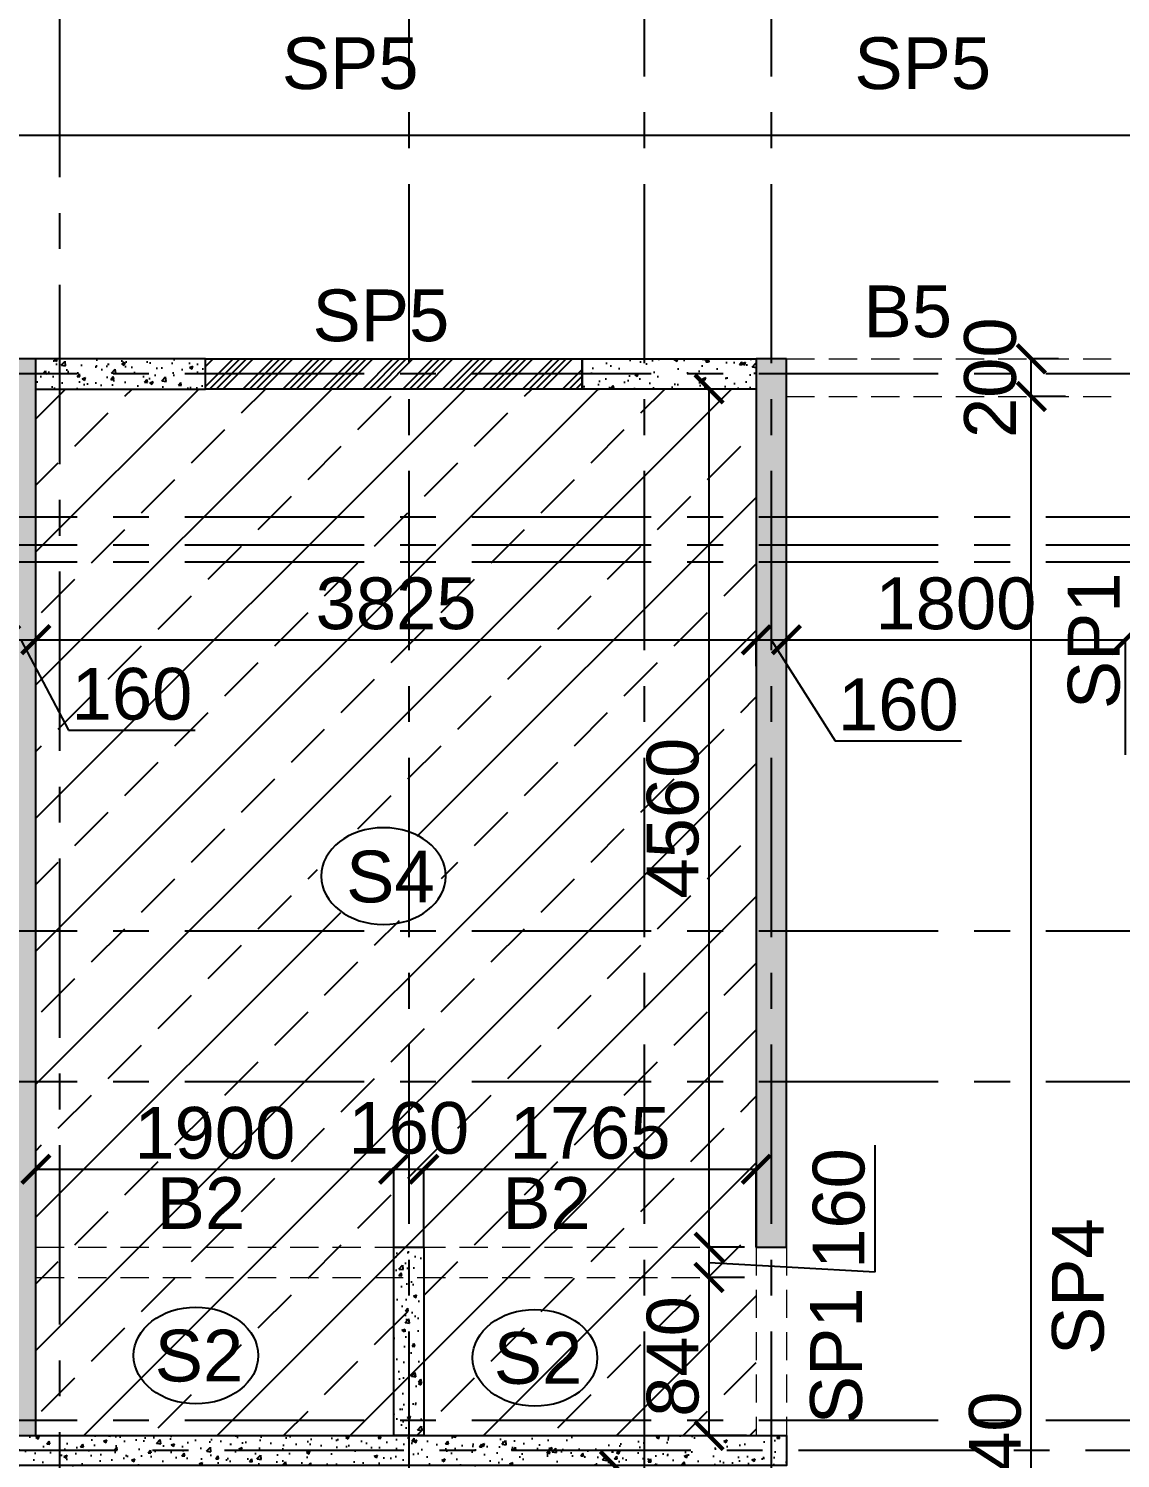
# Model space of a CAD drawing. Header units: inches. Extents: x -1898 to 127651, y -195120 to -109120.
# Drawn here: x 28714 to 34511, y -130792 to -123195 of the extents above; entities that cross this region are included whole.
import ezdxf

# ---------------------------------------------------------------- set-up
doc = ezdxf.new("R2010")
doc.units = ezdxf.units.IN
doc.header["$MEASUREMENT"] = 0
doc.linetypes.add('CENTER', pattern=[50.8, 31.75, -6.35, 6.35, -6.35])
doc.linetypes.add('Hidden', pattern=[3, 2, -1])
for name, color, linetype in [('160 R.C. WALL HAT', 8, 'Continuous'), ('160 R.C.WALL', 6, 'Continuous'), ('BEAM TEXT', 4, 'Continuous'), ('DIM', 251, 'Continuous'), ('GRID', 8, 'CENTER'), ('NON S.WALL HATCH', 8, 'Continuous'), ('NON STRUC R.C.WALL', 6, 'Continuous'), ('NON.STRUC.R.C.WALLS', 1, 'Continuous'), ('SPANRAL BEAM', 3, 'Continuous'), ('SUNKEN', 8, 'Continuous')]:
    doc.layers.add(name, color=color, linetype=linetype)
for name, color, linetype, lineweight in [('BEAMS', 3, 'Continuous', 0), ('SLAB CIR', 1, 'Continuous', 25), ('SLAB TXT', 3, 'Continuous', 0)]:
    doc.layers.add(name, color=color, linetype=linetype, lineweight=lineweight)
doc.styles.add('T200', font='sanss___.ttf', dxfattribs={"height": 275})
doc.styles.add('T300', font='sanss___.ttf', dxfattribs={"height": 350})
doc.dimstyles.new('T 200', dxfattribs={"dimtxt": 275, "dimasz": 150, "dimexe": 1, "dimexo": 0, "dimgap": 50, "dimtad": 1, "dimdec": 0, "dimrnd": 5, "dimdsep": 46, "dimtxsty": 'T200', "dimblk": 'ARCHTICK', "dimcen": 2.5, "dimdle": 1, "dimclrd": 5, "dimclre": 253, "dimclrt": 1, "dimadec": 0, "dimazin": 0, "dimtfac": 1, "dimtdec": 0, "dimtmove": 2, "dimatfit": 3, "dimfxl": 0, "dimarcsym": 0})
pattern_1 = [(50, (2194641.52, 110645.64), (179.315046, -15.688034), [18.75, -206.25]), (355, (2194641.52, 110645.64), (-34.687833, 188.048033), [15, -165]), (100.4514445, (2194656.47, 110644.33), (144.627212, 172.359998), [15.935048, -175.285528]), (46.1842, (2194641.52, 110695.64), (266.810333, -41.37982), [28.125, -309.375]), (96.635635, (2194663.76, 110692.2), (233.665486, 243.52965), [23.902586, -262.92844]), (351.184164, (2194641.52, 110695.64), (233.665486, 243.52965), [22.5, -247.5]), (21, (2194666.52, 110683.14), (149.226763, -100.654723), [18.75, -206.25]), (326, (2194666.52, 110683.14), (60.828833, 181.287511), [15, -165]), (71.451445, (2194678.96, 110674.75), (210.055594, 80.632788), [15.935047, -175.285528]), (37.5, (2194641.524, 110645.64), (3.0399638, 83.2234635), [0, -163, 0, -167.5, 0, -165.625]), (7.5, (2194641.52, 110645.64), (65.7673844, 98.602928), [0, -95.5, 0, -159.25, 0, -63.125]), (327.5, (2194585.774, 110645.64), (133.455609, -5.638718), [0, -62.5, 0, -195, 0, -258.75]), (317.5, (2194560.77, 110645.64), (145.7965423, 25.0262456), [0, -81.25, 0, -129.5, 0, -183.75])]

# ---------------------------------------------------------------- blocks, each defined once
blk = doc.blocks.new('_ARCHTICK')
at = {"color": 0, "linetype": 'ByBlock', "const_width": 0.15}
blk.add_lwpolyline([(-0.5, -0.5), (0.5, 0.5)], dxfattribs=at)
blk = doc.blocks.new('*D49')
at = {"layer": 'Defpoints', "color": 0}
for p in [(28752.4, -126442.3), (28592.4, -126500.5, 14.7), (28752.4, -126540.3, 14.7)]:
    blk.add_point(p, dxfattribs=at)
at = {"layer": 'DIM', "color": 5, "lineweight": -2}
for p, q in [((28591.4, -126442.3), (28753.4, -126442.3)), ((28672.4, -126442.3), (28926.5, -126923)), ((28926.5, -126923), (29598.8, -126923))]:
    blk.add_line(p, q, dxfattribs=at)
at = {"layer": 'DIM', "color": 253, "lineweight": -2}
for p, q in [((28592.4, -126500.5), (28592.4, -126441.3)), ((28752.4, -126540.3), (28752.4, -126441.3))]:
    blk.add_line(p, q, dxfattribs=at)
at = {"layer": 'DIM', "color": 5, "lineweight": -2, "xscale": 150, "yscale": 150, "zscale": 150, "rotation": 180}
blk.add_blockref('_ARCHTICK', (28592.4, -126442.3), dxfattribs=at)
at = {"layer": 'DIM', "color": 5, "lineweight": -2, "xscale": 150, "yscale": 150, "zscale": 150}
blk.add_blockref('_ARCHTICK', (28752.4, -126442.3), dxfattribs=at)
at = {"layer": 'DIM', "color": 1, "insert": (29262.7, -126731.2), "char_height": 275, "attachment_point": 5, "style": 'T200'}
blk.add_mtext('160', dxfattribs=at)
blk = doc.blocks.new('*D50')
at = {"layer": 'Defpoints', "color": 0}
for p in [(32577.4, -126442.3), (28752.4, -126540.3, 14.7), (32577.4, -126581.9, 14.7)]:
    blk.add_point(p, dxfattribs=at)
at = {"layer": 'DIM', "color": 5, "lineweight": -2}
blk.add_line((28751.4, -126442.3), (32578.4, -126442.3), dxfattribs=at)
at = {"layer": 'DIM', "color": 253, "lineweight": -2}
for p, q in [((28752.4, -126540.3), (28752.4, -126441.3)), ((32577.4, -126581.9), (32577.4, -126441.3))]:
    blk.add_line(p, q, dxfattribs=at)
at = {"layer": 'DIM', "color": 5, "lineweight": -2, "xscale": 150, "yscale": 150, "zscale": 150, "rotation": 180}
blk.add_blockref('_ARCHTICK', (28752.4, -126442.3), dxfattribs=at)
at = {"layer": 'DIM', "color": 5, "lineweight": -2, "xscale": 150, "yscale": 150, "zscale": 150}
blk.add_blockref('_ARCHTICK', (32577.4, -126442.3), dxfattribs=at)
at = {"layer": 'DIM', "color": 1, "insert": (30664.9, -126250.5), "char_height": 275, "attachment_point": 5, "style": 'T200'}
blk.add_mtext('3825', dxfattribs=at)
blk = doc.blocks.new('*D51')
at = {"layer": 'Defpoints', "color": 0}
for p in [(32737.4, -126442.3), (32577.4, -126581.9, 14.7), (32737.4, -126636.4, 14.7)]:
    blk.add_point(p, dxfattribs=at)
at = {"layer": 'DIM', "color": 5, "lineweight": -2}
for p, q in [((32576.4, -126442.3), (32738.4, -126442.3)), ((32657.4, -126442.3), (32995.6, -126979.4)), ((32995.6, -126979.4), (33667.8, -126979.4))]:
    blk.add_line(p, q, dxfattribs=at)
at = {"layer": 'DIM', "color": 253, "lineweight": -2}
for p, q in [((32577.4, -126581.9), (32577.4, -126441.3)), ((32737.4, -126636.4), (32737.4, -126441.3))]:
    blk.add_line(p, q, dxfattribs=at)
at = {"layer": 'DIM', "color": 5, "lineweight": -2, "xscale": 150, "yscale": 150, "zscale": 150, "rotation": 180}
blk.add_blockref('_ARCHTICK', (32577.4, -126442.3), dxfattribs=at)
at = {"layer": 'DIM', "color": 5, "lineweight": -2, "xscale": 150, "yscale": 150, "zscale": 150}
blk.add_blockref('_ARCHTICK', (32737.4, -126442.3), dxfattribs=at)
at = {"layer": 'DIM', "color": 1, "insert": (33331.7, -126787.6), "char_height": 275, "attachment_point": 5, "style": 'T200'}
blk.add_mtext('160', dxfattribs=at)
blk = doc.blocks.new('*D52')
at = {"layer": 'Defpoints', "color": 0}
for p in [(34537.4, -126442.3), (32737.4, -126636.4, 14.7), (34537.4, -127054, 14.7)]:
    blk.add_point(p, dxfattribs=at)
at = {"layer": 'DIM', "color": 5, "lineweight": -2}
blk.add_line((32736.4, -126442.3), (34538.4, -126442.3), dxfattribs=at)
at = {"layer": 'DIM', "color": 253, "lineweight": -2}
for p, q in [((32737.4, -126636.4), (32737.4, -126441.3)), ((34537.4, -127054), (34537.4, -126441.3))]:
    blk.add_line(p, q, dxfattribs=at)
at = {"layer": 'DIM', "color": 5, "lineweight": -2, "xscale": 150, "yscale": 150, "zscale": 150, "rotation": 180}
blk.add_blockref('_ARCHTICK', (32737.4, -126442.3), dxfattribs=at)
at = {"layer": 'DIM', "color": 5, "lineweight": -2, "xscale": 150, "yscale": 150, "zscale": 150}
blk.add_blockref('_ARCHTICK', (34537.4, -126442.3), dxfattribs=at)
at = {"layer": 'DIM', "color": 1, "insert": (33637.4, -126250.7), "char_height": 275, "attachment_point": 5, "style": 'T200'}
blk.add_mtext('1800', dxfattribs=at)
blk = doc.blocks.new('*D60')
at = {"layer": 'Defpoints', "color": 0}
for p in [(31824.3, -130830.2), (32241.9, -130830.2, 14.7), (32288.1, -133980.2, 14.7)]:
    blk.add_point(p, dxfattribs=at)
at = {"layer": 'DIM', "color": 253, "lineweight": -2}
for p, q in [((32241.9, -130830.2), (31823.3, -130830.2)), ((32288.1, -133980.2), (31823.3, -133980.2))]:
    blk.add_line(p, q, dxfattribs=at)
at = {"layer": 'DIM', "color": 5, "lineweight": -2}
blk.add_line((31824.3, -133981.2), (31824.3, -130829.2), dxfattribs=at)
at = {"layer": 'DIM', "color": 5, "lineweight": -2, "xscale": 150, "yscale": 150, "zscale": 150}
for p, rotation in [((31824.3, -130830.2), 90), ((31824.3, -133980.2), 270)]:
    blk.add_blockref('_ARCHTICK', p, dxfattribs=dict(at, rotation=rotation))
at = {"layer": 'DIM', "color": 1, "insert": (31632.5, -132405.2), "char_height": 275, "attachment_point": 5, "rotation": 90, "style": 'T200'}
blk.add_mtext('3150', dxfattribs=at)
blk = doc.blocks.new('*D61')
at = {"layer": 'Defpoints', "color": 0}
for p in [(32326.7, -129830.1), (32514.1, -129830.1, 14.7), (32526.4, -130670.2, 14.7)]:
    blk.add_point(p, dxfattribs=at)
at = {"layer": 'DIM', "color": 253, "lineweight": -2}
for p, q in [((32514.1, -129830.1), (32325.7, -129830.1)), ((32526.4, -130670.2), (32325.7, -130670.2))]:
    blk.add_line(p, q, dxfattribs=at)
at = {"layer": 'DIM', "color": 5, "lineweight": -2}
blk.add_line((32326.7, -130671.2), (32326.7, -129829.1), dxfattribs=at)
at = {"layer": 'DIM', "color": 5, "lineweight": -2, "xscale": 150, "yscale": 150, "zscale": 150}
for p, rotation in [((32326.7, -129830.1), 90), ((32326.7, -130670.2), 270)]:
    blk.add_blockref('_ARCHTICK', p, dxfattribs=dict(at, rotation=rotation))
at = {"layer": 'DIM', "color": 1, "insert": (32135, -130250.2), "char_height": 275, "attachment_point": 5, "rotation": 90, "style": 'T200'}
blk.add_mtext('840', dxfattribs=at)
blk = doc.blocks.new('*D230')
at = {"layer": 'Defpoints', "color": 0}
for p in [(37919.3, -123760.8, 14.7), (37919.3, -123760.8), (5592.4, -123823.3, 14.7)]:
    blk.add_point(p, dxfattribs=at)
at = {"layer": 'DIM', "color": 5, "lineweight": -2}
blk.add_line((5591.4, -123760.8), (37920.3, -123760.8), dxfattribs=at)
at = {"layer": 'DIM', "color": 253, "lineweight": -2}
for p, q in [((5592.4, -123823.3), (5592.4, -123759.8)), ((37919.3, -123760.8), (37919.3, -123759.8))]:
    blk.add_line(p, q, dxfattribs=at)
at = {"layer": 'DIM', "color": 5, "lineweight": -2, "xscale": 150, "yscale": 150, "zscale": 150, "rotation": 180}
blk.add_blockref('_ARCHTICK', (5592.4, -123760.8), dxfattribs=at)
at = {"layer": 'DIM', "color": 5, "lineweight": -2, "xscale": 150, "yscale": 150, "zscale": 150}
blk.add_blockref('_ARCHTICK', (37919.3, -123760.8), dxfattribs=at)
at = {"layer": 'DIM', "color": 1, "insert": (21755.9, -123568.9), "char_height": 275, "attachment_point": 5, "style": 'T200'}
blk.add_mtext('32325', dxfattribs=at)
blk = doc.blocks.new('*D293')
at = {"layer": 'Defpoints', "color": 0}
for p in [(30652.6, -129255.4), (28752.4, -129670.1, 14.7), (30652.6, -129670.1, 14.7)]:
    blk.add_point(p, dxfattribs=at)
at = {"layer": 'DIM', "color": 5, "lineweight": -2}
blk.add_line((28751.4, -129255.4), (30653.6, -129255.4), dxfattribs=at)
at = {"layer": 'DIM', "color": 253, "lineweight": -2}
for p, q in [((28752.4, -129670.1), (28752.4, -129254.4)), ((30652.6, -129670.1), (30652.6, -129254.4))]:
    blk.add_line(p, q, dxfattribs=at)
at = {"layer": 'DIM', "color": 5, "lineweight": -2, "xscale": 150, "yscale": 150, "zscale": 150, "rotation": 180}
blk.add_blockref('_ARCHTICK', (28752.4, -129255.4), dxfattribs=at)
at = {"layer": 'DIM', "color": 5, "lineweight": -2, "xscale": 150, "yscale": 150, "zscale": 150}
blk.add_blockref('_ARCHTICK', (30652.6, -129255.4), dxfattribs=at)
at = {"layer": 'DIM', "color": 1, "insert": (29702.5, -129063.7), "char_height": 275, "attachment_point": 5, "style": 'T200'}
blk.add_mtext('1900', dxfattribs=at)
blk = doc.blocks.new('*D294')
at = {"layer": 'Defpoints', "color": 0}
for p in [(30812.6, -129255.4), (30652.6, -129670.1, 14.7), (30812.6, -129670.1, 14.7)]:
    blk.add_point(p, dxfattribs=at)
at = {"layer": 'DIM', "color": 5, "lineweight": -2}
blk.add_line((30651.6, -129255.4), (30813.6, -129255.4), dxfattribs=at)
at = {"layer": 'DIM', "color": 253, "lineweight": -2}
for p, q in [((30652.6, -129670.1), (30652.6, -129254.4)), ((30812.6, -129670.1), (30812.6, -129254.4))]:
    blk.add_line(p, q, dxfattribs=at)
at = {"layer": 'DIM', "color": 5, "lineweight": -2, "xscale": 150, "yscale": 150, "zscale": 150, "rotation": 180}
blk.add_blockref('_ARCHTICK', (30652.6, -129255.4), dxfattribs=at)
at = {"layer": 'DIM', "color": 5, "lineweight": -2, "xscale": 150, "yscale": 150, "zscale": 150}
blk.add_blockref('_ARCHTICK', (30812.6, -129255.4), dxfattribs=at)
at = {"layer": 'DIM', "color": 1, "insert": (30732.6, -129037.6), "char_height": 275, "attachment_point": 5, "style": 'T200'}
blk.add_mtext('160', dxfattribs=at)
blk = doc.blocks.new('*D295')
at = {"layer": 'Defpoints', "color": 0}
for p in [(32577.4, -129255.4), (30812.6, -129670.1, 14.7), (32577.4, -129670.1, 14.7)]:
    blk.add_point(p, dxfattribs=at)
at = {"layer": 'DIM', "color": 5, "lineweight": -2}
blk.add_line((30811.6, -129255.4), (32578.4, -129255.4), dxfattribs=at)
at = {"layer": 'DIM', "color": 253, "lineweight": -2}
for p, q in [((30812.6, -129670.1), (30812.6, -129254.4)), ((32577.4, -129670.1), (32577.4, -129254.4))]:
    blk.add_line(p, q, dxfattribs=at)
at = {"layer": 'DIM', "color": 5, "lineweight": -2, "xscale": 150, "yscale": 150, "zscale": 150, "rotation": 180}
blk.add_blockref('_ARCHTICK', (30812.6, -129255.4), dxfattribs=at)
at = {"layer": 'DIM', "color": 5, "lineweight": -2, "xscale": 150, "yscale": 150, "zscale": 150}
blk.add_blockref('_ARCHTICK', (32577.4, -129255.4), dxfattribs=at)
at = {"layer": 'DIM', "color": 1, "insert": (31695, -129063.6), "char_height": 275, "attachment_point": 5, "style": 'T200'}
blk.add_mtext('1765', dxfattribs=at)
blk = doc.blocks.new('*D296')
at = {"layer": 'Defpoints', "color": 0}
for p in [(32326.7, -129670.1), (32514.1, -129670.1), (32514.1, -129830.1)]:
    blk.add_point(p, dxfattribs=at)
at = {"layer": 'DIM', "color": 5, "lineweight": -2}
for p, q in [((33208.3, -129800.1), (33208.3, -129127.9)), ((32326.7, -129831.1), (32326.7, -129669.1)), ((32326.7, -129750.1), (33208.3, -129800.1))]:
    blk.add_line(p, q, dxfattribs=at)
at = {"layer": 'DIM', "color": 253, "lineweight": -2}
for p, q in [((32514.1, -129670.1), (32325.7, -129670.1)), ((32514.1, -129830.1), (32325.7, -129830.1))]:
    blk.add_line(p, q, dxfattribs=at)
at = {"layer": 'DIM', "color": 5, "lineweight": -2, "xscale": 150, "yscale": 150, "zscale": 150}
for p, rotation in [((32326.7, -129670.1), 90), ((32326.7, -129830.1), 270)]:
    blk.add_blockref('_ARCHTICK', p, dxfattribs=dict(at, rotation=rotation))
at = {"layer": 'DIM', "color": 1, "insert": (33016.4, -129464), "char_height": 275, "attachment_point": 5, "rotation": 90, "style": 'T200'}
blk.add_mtext('160', dxfattribs=at)
blk = doc.blocks.new('*D297')
at = {"layer": 'Defpoints', "color": 0}
for p in [(32326.7, -125110.2), (32513.9, -125110.2, 22.1), (32514.1, -129670.1)]:
    blk.add_point(p, dxfattribs=at)
at = {"layer": 'DIM', "color": 253, "lineweight": -2}
for p, q in [((32513.9, -125110.2), (32325.7, -125110.2)), ((32514.1, -129670.1), (32325.7, -129670.1))]:
    blk.add_line(p, q, dxfattribs=at)
at = {"layer": 'DIM', "color": 5, "lineweight": -2}
blk.add_line((32326.7, -129671.1), (32326.7, -125109.2), dxfattribs=at)
at = {"layer": 'DIM', "color": 5, "lineweight": -2, "xscale": 150, "yscale": 150, "zscale": 150}
for p, rotation in [((32326.7, -125110.2), 90), ((32326.7, -129670.1), 270)]:
    blk.add_blockref('_ARCHTICK', p, dxfattribs=dict(at, rotation=rotation))
at = {"layer": 'DIM', "color": 1, "insert": (32134.9, -127390.2), "char_height": 275, "attachment_point": 5, "rotation": 90, "style": 'T200'}
blk.add_mtext('4560', dxfattribs=at)
blk = doc.blocks.new('*D345')
at = {"layer": 'Defpoints', "color": 0}
for p in [(34037.9, -125150.2), (34219.6, -125150.2, 14.7), (34273.9, -136790.2, 14.7)]:
    blk.add_point(p, dxfattribs=at)
at = {"layer": 'DIM', "color": 253, "lineweight": -2}
for p, q in [((34219.6, -125150.2), (34036.9, -125150.2)), ((34273.9, -136790.2), (34036.9, -136790.2))]:
    blk.add_line(p, q, dxfattribs=at)
at = {"layer": 'DIM', "color": 5, "lineweight": -2}
blk.add_line((34037.9, -136791.2), (34037.9, -125149.2), dxfattribs=at)
at = {"layer": 'DIM', "color": 5, "lineweight": -2, "xscale": 150, "yscale": 150, "zscale": 150}
for p, rotation in [((34037.9, -125150.2), 90), ((34037.9, -136790.2), 270)]:
    blk.add_blockref('_ARCHTICK', p, dxfattribs=dict(at, rotation=rotation))
at = {"layer": 'DIM', "color": 1, "insert": (33846.1, -130970.2), "char_height": 275, "attachment_point": 5, "rotation": 90, "style": 'T200'}
blk.add_mtext('11640', dxfattribs=at)
blk = doc.blocks.new('*D346')
at = {"layer": 'Defpoints', "color": 0}
for p in [(34037.9, -124950.2), (34182.9, -124950.2, 14.7), (34219.6, -125150.2, 14.7)]:
    blk.add_point(p, dxfattribs=at)
at = {"layer": 'DIM', "color": 253, "lineweight": -2}
for p, q in [((34182.9, -124950.2), (34036.9, -124950.2)), ((34219.6, -125150.2), (34036.9, -125150.2))]:
    blk.add_line(p, q, dxfattribs=at)
at = {"layer": 'DIM', "color": 5, "lineweight": -2}
blk.add_line((34037.9, -125151.2), (34037.9, -124949.2), dxfattribs=at)
at = {"layer": 'DIM', "color": 5, "lineweight": -2, "xscale": 150, "yscale": 150, "zscale": 150}
for p, rotation in [((34037.9, -124950.2), 90), ((34037.9, -125150.2), 270)]:
    blk.add_blockref('_ARCHTICK', p, dxfattribs=dict(at, rotation=rotation))
at = {"layer": 'DIM', "color": 1, "insert": (33820.3, -125050.2), "char_height": 275, "attachment_point": 5, "rotation": 90, "style": 'T200'}
blk.add_mtext('200', dxfattribs=at)
blk = doc.blocks.new('A$C02A55DAE')
at = {"layer": 'NON S.WALL HATCH'}
h = blk.add_hatch(dxfattribs=at)
h.set_pattern_fill('SACNCR', color=256, scale=1000)
h.set_pattern_definition([(45, (-131825.64, 75915.45), (-66.29126, 66.29126), []), (45, (-131759.35, 75915.45), (-66.29126, 66.29126), [0, -93.75])])
h.paths.add_polyline_path([(22427.1, -18480), (23027.1, -18480), (23027.1, -17880), (22427.1, -17880)])
h.paths.add_polyline_path([(22427.1, -15170), (23027.1, -15170), (23027.1, -14570), (22427.1, -14570)])
h.paths.add_polyline_path([(22427.1, -11500), (23027.1, -11500), (23027.1, -11860), (22427.1, -11860)])
h.paths.add_polyline_path([(34482.9, -18480), (33882.9, -18480), (33882.9, -17880), (34482.9, -17880)])
h.paths.add_polyline_path([(34482.9, -11260), (33882.9, -11260), (33882.9, -11860), (34482.9, -11860)])
edge = h.paths.add_edge_path()
edge.add_line((34435.5, -11860), (34435.5, -14570))

msp = doc.modelspace()

# ---------------------------------------------------------------- hatches: boundary and pattern name
at = {"layer": '160 R.C. WALL HAT'}
h = msp.add_hatch(dxfattribs=at)
h.set_pattern_fill('AR-CONC', color=256, scale=25)
h.set_pattern_definition([(50, (2194481.52, 105085.64), (179.315046, -15.688034), [18.75, -206.25]), (355, (2194481.52, 105085.64), (-34.687833, 188.048033), [15, -165]), (100.4514445, (2194496.47, 105084.33), (144.627212, 172.359998), [15.935048, -175.285528]), (46.1842, (2194481.52, 105135.64), (266.810333, -41.37982), [28.125, -309.375]), (96.635635, (2194503.76, 105132.2), (233.665486, 243.52965), [23.902586, -262.92844]), (351.184164, (2194481.52, 105135.64), (233.665486, 243.52965), [22.5, -247.5]), (21, (2194506.52, 105123.14), (149.226763, -100.654723), [18.75, -206.25]), (326, (2194506.52, 105123.14), (60.828833, 181.287511), [15, -165]), (71.451445, (2194518.96, 105114.75), (210.055594, 80.632788), [15.935047, -175.285528]), (37.5, (2194481.524, 105085.64), (3.0399638, 83.2234635), [0, -163, 0, -167.5, 0, -165.625]), (7.5, (2194481.52, 105085.64), (65.7673844, 98.602928), [0, -95.5, 0, -159.25, 0, -63.125]), (327.5, (2194425.774, 105085.64), (133.455609, -5.638718), [0, -62.5, 0, -195, 0, -258.75]), (317.5, (2194400.77, 105085.64), (145.7965423, 25.0262456), [0, -81.25, 0, -129.5, 0, -183.75])])
h.paths.add_polyline_path([(28752.4, -124950.2), (28592.4, -124950.2), (28592.4, -130670.2), (28752.4, -130670.2)])
h = msp.add_hatch(dxfattribs=at)
h.set_pattern_fill('AR-CONC', color=256, scale=25)
h.set_pattern_definition(pattern_1)
h.paths.add_polyline_path([(29652.4, -125110.2), (29652.4, -124950.2), (28752.4, -124950.2), (28752.4, -125110.2)])
h = msp.add_hatch(dxfattribs=at)
h.set_pattern_fill('AR-CONC', color=256, scale=25)
h.set_pattern_definition(pattern_1)
h.paths.add_polyline_path([(31652.4, -124950.2), (32577.4, -124950.2), (32577.4, -125110.2), (31652.4, -125110.2)])
h = msp.add_hatch(dxfattribs=at)
h.set_pattern_fill('AR-CONC', color=256, scale=25)
h.set_pattern_definition([(50, (2204411.52, 105945.64), (179.315046, -15.688034), [18.75, -206.25]), (355, (2204411.52, 105945.64), (-34.687833, 188.048033), [15, -165]), (100.4514445, (2204426.47, 105944.33), (144.627212, 172.359998), [15.935048, -175.285528]), (46.1842, (2204411.52, 105995.64), (266.810333, -41.37982), [28.125, -309.375]), (96.635635, (2204433.76, 105992.2), (233.665486, 243.52965), [23.902586, -262.92844]), (351.184164, (2204411.52, 105995.64), (233.665486, 243.52965), [22.5, -247.5]), (21, (2204436.52, 105983.14), (149.226763, -100.654723), [18.75, -206.25]), (326, (2204436.52, 105983.14), (60.828833, 181.287511), [15, -165]), (71.451445, (2204448.96, 105974.75), (210.055594, 80.632788), [15.935047, -175.285528]), (37.5, (2204411.524, 105945.64), (3.0399638, 83.2234635), [0, -163, 0, -167.5, 0, -165.625]), (7.5, (2204411.52, 105945.64), (65.7673844, 98.602928), [0, -95.5, 0, -159.25, 0, -63.125]), (327.5, (2204355.774, 105945.64), (133.455609, -5.638718), [0, -62.5, 0, -195, 0, -258.75]), (317.5, (2204330.77, 105945.64), (145.7965423, 25.0262456), [0, -81.25, 0, -129.5, 0, -183.75])])
h.paths.add_polyline_path([(32577.4, -129670.2), (32737.4, -129670.2), (32737.4, -124950.2), (32577.4, -124950.2)])
h = msp.add_hatch(dxfattribs=at)
h.set_pattern_fill('AR-CONC', color=256, scale=25)
h.set_pattern_definition([(50, (2190496.52, 105085.64), (179.315046, -15.688034), [18.75, -206.25]), (355, (2190496.52, 105085.64), (-34.687833, 188.048033), [15, -165]), (100.4514445, (2190511.47, 105084.33), (144.627212, 172.359998), [15.935048, -175.285528]), (46.1842, (2190496.52, 105135.64), (266.810333, -41.37982), [28.125, -309.375]), (96.635635, (2190518.76, 105132.2), (233.665486, 243.52965), [23.902586, -262.92844]), (351.184164, (2190496.52, 105135.64), (233.665486, 243.52965), [22.5, -247.5]), (21, (2190521.52, 105123.14), (149.226763, -100.654723), [18.75, -206.25]), (326, (2190521.52, 105123.14), (60.828833, 181.287511), [15, -165]), (71.451445, (2190533.96, 105114.75), (210.055594, 80.632788), [15.935047, -175.285528]), (37.5, (2190496.524, 105085.64), (3.0399638, 83.2234635), [0, -163, 0, -167.5, 0, -165.625]), (7.5, (2190496.52, 105085.64), (65.7673844, 98.602928), [0, -95.5, 0, -159.25, 0, -63.125]), (327.5, (2190440.774, 105085.64), (133.455609, -5.638718), [0, -62.5, 0, -195, 0, -258.75]), (317.5, (2190415.77, 105085.64), (145.7965423, 25.0262456), [0, -81.25, 0, -129.5, 0, -183.75])])
h.paths.add_polyline_path([(30652.6, -129670.1), (30812.6, -129670.1), (30812.6, -130670.2), (30652.6, -130670.2)])
h = msp.add_hatch(dxfattribs=at)
h.set_pattern_fill('AR-CONC', color=256, scale=25)
h.set_pattern_definition([(50, (2207721.52, 104925.64), (179.315046, -15.688034), [18.75, -206.25]), (355, (2207721.52, 104925.64), (-34.687833, 188.048033), [15, -165]), (100.4514445, (2207736.47, 104924.33), (144.627212, 172.359998), [15.935048, -175.285528]), (46.1842, (2207721.52, 104975.64), (266.810333, -41.37982), [28.125, -309.375]), (96.635635, (2207743.76, 104972.2), (233.665486, 243.52965), [23.902586, -262.92844]), (351.184164, (2207721.52, 104975.64), (233.665486, 243.52965), [22.5, -247.5]), (21, (2207746.52, 104963.14), (149.226763, -100.654723), [18.75, -206.25]), (326, (2207746.52, 104963.14), (60.828833, 181.287511), [15, -165]), (71.451445, (2207758.96, 104954.75), (210.055594, 80.632788), [15.935047, -175.285528]), (37.5, (2207721.524, 104925.64), (3.0399638, 83.2234635), [0, -163, 0, -167.5, 0, -165.625]), (7.5, (2207721.52, 104925.64), (65.7673844, 98.602928), [0, -95.5, 0, -159.25, 0, -63.125]), (327.5, (2207665.774, 104925.64), (133.455609, -5.638718), [0, -62.5, 0, -195, 0, -258.75]), (317.5, (2207640.77, 104925.64), (145.7965423, 25.0262456), [0, -81.25, 0, -129.5, 0, -183.75])])
h.paths.add_polyline_path([(28592.4, -130670.2), (32737.4, -130670.2), (32737.4, -130830.2), (28592.4, -130830.2)])
at = {"layer": 'NON STRUC R.C.WALL'}
h = msp.add_hatch(dxfattribs=at)
h.set_pattern_fill('ANSI34', color=1, scale=200)
h.set_pattern_definition([(45, (2346260.05, -240371.21), (-106.066017, 106.066017), []), (45, (2346295.4, -240371.21), (-106.066017, 106.066017), []), (45, (2346330.76, -240371.21), (-106.066017, 106.066017), []), (45, (2346366.12, -240371.21), (-106.066017, 106.066017), [])])
h.paths.add_polyline_path([(29652.4, -124950.2), (31652.4, -124950.2), (31652.4, -125110.2), (29652.4, -125110.2)])
at = {"layer": 'SUNKEN'}
h = msp.add_hatch(dxfattribs=at)
h.set_pattern_fill('ANSI33', color=256, scale=2000)
h.set_pattern_definition([(45, (2365682.36, -269575.83), (-353.55339, 353.55339), []), (45, (2366035.9, -269575.83), (-353.55339, 353.55339), [250, -125])])
h.paths.add_polyline_path([(32577.4, -125110.2), (31977.4, -125110.2), (28752.4, -125110.2), (28752.4, -129670.2), (28752.4, -130670.2), (32577.4, -130670.2)])
edge = h.paths.add_edge_path(flags=16)
edge.add_ellipse((30576.6, -127689.7), major_axis=(331, 0), ratio=0.77685, start_angle=0, end_angle=360, ccw=False)
h.paths.add_polyline_path([(30306.4, -127909.6), (30911.5, -127909.6), (30911.5, -127478.4), (30306.4, -127478.4)], flags=24)
h.paths.add_polyline_path([(28489.2, -130605), (28489.2, -129670.8), (28076.7, -129670.8), (28076.7, -130605)], flags=9)

# ---------------------------------------------------------------- linework, layer by layer
at = {"layer": '160 R.C.WALL', "elevation": 14.7}
for points in [[(28752.4, -124950.2), (28592.4, -124950.2), (28592.4, -130670.2), (28752.4, -130670.2)], [(32737.4, -124950.2), (32577.4, -124950.2), (32577.4, -129670.2), (32737.4, -129670.2)], [(30652.6, -129670.1), (30812.6, -129670.1), (30812.6, -130670.2), (30652.6, -130670.2)], [(28592.4, -130670.2), (32737.4, -130670.2), (32737.4, -130830.2), (28592.4, -130830.2)]]:
    msp.add_lwpolyline(points, close=True, dxfattribs=at)
for points in [[(28752.4, -125110.2), (29652.4, -125110.2), (29652.4, -124950.2), (28752.4, -124950.2)], [(32577.4, -125110.2), (31652.4, -125110.2), (31652.4, -124950.2), (32577.4, -124950.2)]]:
    msp.add_lwpolyline(points, dxfattribs=at)
at = {"layer": 'BEAMS', "linetype": 'Hidden', "ltscale": 75}
for p, q in [((29652.4, -124950.2, 14.7), (31652.4, -124950.2, 29.5)), ((32737.4, -124950.2, 14.7), (34537.4, -124950.2, 14.7)), ((29652.4, -125110.2, 14.7), (31652.4, -125110.2, 29.5)), ((32737.4, -125150.2, 14.7), (34537.4, -125150.2, 14.7)), ((28752.4, -129670.1, 14.7), (32577.4, -129670.1, 14.7)), ((32577.4, -129670.2, 14.7), (32577.4, -130670.2, 14.7)), ((32737.4, -129670.2, 14.7), (32737.4, -130670.2, 14.7)), ((28752.4, -129830.1, 14.7), (32577.4, -129830.1, 14.7))]:
    msp.add_line(p, q, dxfattribs=at)
at = {"layer": 'GRID', "ltscale": 30}
for p, q in [((30732.6, -111829.1, 14.7), (30732.6, -143550.6, 14.7)), ((31982.4, -111829.1, 14.7), (31982.4, -143550.6, 14.7)), ((32657.4, -111829.1, 14.7), (32657.4, -143550.6, 14.7)), ((28877.4, -112364.3, 14.7), (28877.4, -143550.6, 14.7)), ((86883.8, -125030.2, 14.7), (1190.2, -125030.2, 14.7)), ((86883.8, -125790.2, 14.7), (1084.7, -125790.2, 14.7)), ((86883.8, -125939.8, 14.7), (0, -125939.8, 14.7)), ((86883.8, -126030.2, 14.7), (1000.5, -126030.2, 14.7)), ((86883.8, -127990.2, 14.7), (912, -127990.2, 14.7)), ((86883.8, -128790.2, 14.7), (739.5, -128790.2, 14.7)), ((86883.8, -130590.2, 14.7), (936.5, -130590.2, 14.7)), ((87093.8, -130750.2, 14.7), (739.5, -130750.2, 14.7))]:
    msp.add_line(p, q, dxfattribs=at)
at = {"layer": 'NON.STRUC.R.C.WALLS', "elevation": 14.7}
msp.add_lwpolyline([(29652.4, -124950.2), (31652.4, -124950.2), (31652.4, -125110.2), (29652.4, -125110.2)], close=True, dxfattribs=at)
at = {"layer": 'SLAB CIR', "extrusion": (0, 0, -1)}
msp.add_ellipse((30598.1, -127697.9), major_axis=(331, 0), ratio=0.77685, dxfattribs=at)
at = {"layer": 'SLAB CIR'}
for centre in [(29602.1, -130245, -0.7), (31402.3, -130257.4, -0.7)]:
    msp.add_ellipse(centre, major_axis=(-331, 0), ratio=0.77685, dxfattribs=at)

# ---------------------------------------------------------------- block references
at = {"layer": 'DIM', "color": 1}
msp.add_blockref('A$C02A55DAE', (5162.4, -119190.2, 29.5), dxfattribs=at)

# ---------------------------------------------------------------- texts
at = {"layer": 'BEAM TEXT', "style": 'T300'}
for s, p in [('B5', (33147, -124835)), ('B2', (29393.9, -129572.7)), ('B2', (31228.6, -129572.7))]:
    msp.add_text(s, height=275, dxfattribs=at).set_placement(p)
at = {"layer": 'SLAB TXT', "style": 'T300'}
for s, p in [('S4', (30399.8, -127837.6)), ('S2', (29383.2, -130383)), ('S2', (31183.5, -130395.4))]:
    msp.add_text(s, height=275, dxfattribs=at).set_placement(p)
at = {"layer": 'SPANRAL BEAM', "style": 'T300'}
for p in [(30058.2, -123516.6), (33098.2, -123516.6), (30221.4, -124856.4)]:
    msp.add_text('SP5', height=275, dxfattribs=at).set_placement(p)
for s, p in [('SP1', (34506.7, -126810.9)), ('SP4', (34422.3, -130242.4)), ('SP1', (33138.3, -130610.1))]:
    msp.add_text(s, height=275, rotation=90, dxfattribs=at).set_placement(p)

# ---------------------------------------------------------------- dimensions: what is measured, and where the dimension line sits
at = {"layer": 'DIM'}
for base, p1, p2, picture, middle in [((37919.3, -123760.8), (5592.4, -123823.3, 14.7), (37919.3, -123760.8, 14.7), '*D230', (21755.9, -123568.9)), ((32577.4, -126442.3), (28752.4, -126540.3, 14.7), (32577.4, -126581.9, 14.7), '*D50', (30664.9, -126250.5)), ((34537.4, -126442.3), (32737.4, -126636.4, 14.7), (34537.4, -127054, 14.7), '*D52', (33637.4, -126250.7)), ((30652.6, -129255.4), (28752.4, -129670.1, 14.7), (30652.6, -129670.1, 14.7), '*D293', (29702.5, -129063.7)), ((30812.6, -129255.4), (30652.6, -129670.1, 14.7), (30812.6, -129670.1, 14.7), '*D294', (30732.6, -129037.6)), ((32577.4, -129255.4), (30812.6, -129670.1, 14.7), (32577.4, -129670.1, 14.7), '*D295', (31695, -129063.6))]:
    dim = msp.add_linear_dim(base=base, p1=p1, p2=p2, dimstyle='T 200', dxfattribs=at)
    dim.commit()
    dim.dimension.update_dxf_attribs({"geometry": picture, "text_midpoint": middle})
for base, p1, p2, picture, middle in [((34037.9, -124950.2), (34219.6, -125150.2, 14.7), (34182.9, -124950.2, 14.7), '*D346', (33820.3, -125050.2)), ((32326.7, -125110.2), (32514.1, -129670.1), (32513.9, -125110.2, 22.1), '*D297', (32134.9, -127390.2)), ((34037.9, -125150.2), (34273.9, -136790.2, 14.7), (34219.6, -125150.2, 14.7), '*D345', (33846.1, -130970.2)), ((32326.7, -129830.1), (32526.4, -130670.2, 14.7), (32514.1, -129830.1, 14.7), '*D61', (32135, -130250.2)), ((31824.3, -130830.2), (32288.1, -133980.2, 14.7), (32241.9, -130830.2, 14.7), '*D60', (31632.5, -132405.2))]:
    dim = msp.add_linear_dim(base=base, p1=p1, p2=p2, angle=90, dimstyle='T 200', dxfattribs=at)
    dim.commit()
    dim.dimension.update_dxf_attribs({"geometry": picture, "text_midpoint": middle})
for base, p1, p2, picture, middle in [((28752.4, -126442.3), (28592.4, -126500.5, 14.7), (28752.4, -126540.3, 14.7), '*D49', (28976.5, -126923)), ((32737.4, -126442.3), (32577.4, -126581.9, 14.7), (32737.4, -126636.4, 14.7), '*D51', (33045.6, -126979.4))]:
    dim = msp.add_linear_dim(base=base, p1=p1, p2=p2, dimstyle='T 200', override={"dimtmove": 1}, dxfattribs=at)
    dim.commit()
    dim.dimension.update_dxf_attribs({"geometry": picture, "text_midpoint": middle, "dimtype": 160})
dim = msp.add_linear_dim(base=(32326.7, -129670.1), p1=(32514.1, -129830.1), p2=(32514.1, -129670.1), angle=90, dimstyle='T 200', override={"dimtmove": 1}, dxfattribs=at)
dim.commit()
dim.dimension.update_dxf_attribs({"geometry": '*D296', "text_midpoint": (33208.3, -129750.1), "dimtype": 160})

doc.saveas('drawing.dxf')
